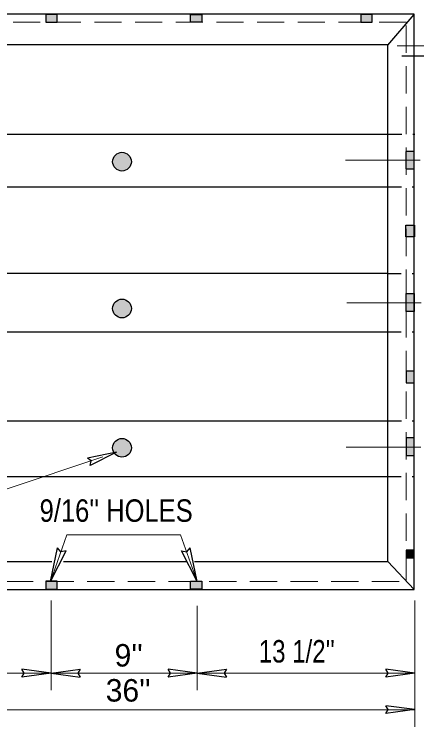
# Model space of a CAD drawing. Extents: x 139 to 512, y -134 to 135.
# Drawn here: x 272.95 to 295.67, y 36.54 to 76.75 of the extents above; entities that cross this region are included whole.
import ezdxf

# ---------------------------------------------------------------- set-up
doc = ezdxf.new("R2010")
doc.units = 0
doc.header["$LTSCALE"] = 0.51
doc.linetypes.add('MEDIUM_DASHED', pattern=[4.5, 3, -1.5])
doc.linetypes.add('SHORT_DASHED', pattern=[2.7, 1.5, -1.2])
doc.layers.add('1', color=7, linetype='Continuous', lineweight=13)

msp = doc.modelspace()

# ---------------------------------------------------------------- hatches: boundary and pattern name
at = {"layer": '1'}
for points in [[(274.7393, 76.3007), (275.3682, 76.3007), (275.3682, 76.7403), (274.7393, 76.7403)], [(283.5282, 76.3004), (282.9019, 76.3004), (282.9019, 76.7403), (283.5282, 76.7403)], [(293.1432, 76.7275), (292.5177, 76.7275), (292.5177, 76.3019), (293.1432, 76.3019)], [(279.5599, 68.4288, 1), (278.5024, 68.4288, 1)], [(295.5256, 69.0122), (295.0489, 69.0122), (295.0489, 68.0174), (295.5256, 68.0174)], [(295.5357, 64.1947), (295.0489, 64.1947), (295.0489, 64.8452), (295.5357, 64.8452)], [(295.5256, 59.9733), (295.0617, 59.9733), (295.0617, 60.9917), (295.5256, 60.9917)], [(279.5599, 60.1437, 1), (278.5024, 60.1437, 1)], [(295.5256, 56.6047), (295.0587, 56.6047), (295.0587, 55.954), (295.5256, 55.954)], [(279.5599, 52.2833, 1), (278.5024, 52.2833, 1)], [(295.5256, 52.8479), (295.0617, 52.8479), (295.0617, 51.8477), (295.5256, 51.8477)], [(295.5158, 46.5048), (295.0617, 46.5048), (295.0617, 46.0645), (295.5158, 46.0645)], [(274.7389, 44.3024), (275.3682, 44.3024), (275.3682, 44.752), (274.7389, 44.752)], [(283.5282, 44.3024), (282.8989, 44.3024), (282.8989, 44.752), (283.5282, 44.752)]]:
    msp.add_hatch(color=256, dxfattribs=at).paths.add_polyline_path(points)

# ---------------------------------------------------------------- linework, layer by layer
at = {"layer": '1', "lineweight": 25}
for p, q in [((295.4978, 76.7433), (294.0061, 75.0122)), ((294.8157, 74.3939), (297.1628, 74.3939)), ((264.5018, 69.9907), (294.0259, 69.9907)), ((264.5018, 67.0049), (294.0259, 67.0049)), ((264.5018, 62.1329), (294.0259, 62.1329)), ((264.5018, 58.8317), (294.1834, 58.8317)), ((264.5018, 53.803), (294.0259, 53.803)), ((278.7132, 52.042), (277.0921, 51.706)), ((278.7132, 52.042), (277.2428, 51.2815)), ((264.5018, 50.6594), (294.0259, 50.6594)), ((274.9984, 44.7407), (275.3866, 46.6352)), ((274.9984, 44.7407), (275.8831, 46.4605)), ((283.2687, 44.7407), (282.3841, 46.4605)), ((283.2687, 44.7407), (282.8806, 46.6352)), ((275.7259, 45.8657), (282.6946, 45.8657)), ((295.5177, 44.2904), (294.0248, 45.8657)), ((275.0292, 39.5684), (273.3889, 39.7937)), ((275.0292, 39.5684), (273.3889, 39.343)), ((275.0296, 39.5669), (276.6698, 39.7922)), ((275.0296, 39.5669), (276.6698, 39.3415)), ((283.2792, 39.5684), (281.6393, 39.7937)), ((283.2792, 39.5684), (281.6393, 39.343)), ((283.2796, 39.5669), (284.9198, 39.7922)), ((283.2796, 39.5669), (284.9198, 39.3415)), ((295.5608, 39.5684), (293.9206, 39.7937)), ((295.5608, 39.5684), (293.9206, 39.343)), ((295.5608, 37.5044), (293.9206, 37.7297)), ((295.5608, 37.5044), (293.9206, 37.279))]:
    msp.add_line(p, q, dxfattribs=at)
at = {"layer": '1'}
for p, q in [((294.5667, 74.9575), (298.0988, 74.9575)), ((291.6492, 68.5207), (295.8522, 68.5207)), ((291.7174, 60.4615), (295.9197, 60.4615)), ((291.6833, 52.3158), (295.8863, 52.3158)), ((282.3402, 47.3747), (283.2679, 44.74)), ((275.0296, 38.6043), (275.0296, 43.6589)), ((295.5608, 36.5403), (295.5608, 43.6589)), ((283.2792, 38.6043), (283.2792, 43.3582)), ((262.8421, 37.5033), (295.5608, 37.5033))]:
    msp.add_line(p, q, dxfattribs=at)
at = {"layer": '1', "linetype": 'SHORT_DASHED', "lineweight": 25}
for p, q in [((294.0604, 69.9734), (295.5526, 69.9734)), ((294.0372, 67.0094), (295.5293, 67.0094)), ((294.0259, 62.1175), (295.5177, 62.1175)), ((294.0259, 58.8287), (295.5177, 58.8287)), ((294.0372, 53.7948), (295.5293, 53.7948)), ((294.0259, 50.6594), (295.5177, 50.6594))]:
    msp.add_line(p, q, dxfattribs=at)
at = {"layer": '1', "lineweight": 25}
for points in [[(262.8529, 44.2945), (295.5177, 44.2945), (295.5177, 76.7489), (262.8529, 76.7489)], [(274.7393, 76.3007), (275.3682, 76.3007), (275.3682, 76.7403), (274.7393, 76.7403)], [(283.5282, 76.3004), (282.9019, 76.3004), (282.9019, 76.7403), (283.5282, 76.7403)], [(293.1432, 76.7275), (292.5177, 76.7275), (292.5177, 76.3019), (293.1432, 76.3019)], [(295.5256, 69.0122), (295.0489, 69.0122), (295.0489, 68.0174), (295.5256, 68.0174)], [(295.5357, 64.1947), (295.0489, 64.1947), (295.0489, 64.8452), (295.5357, 64.8452)], [(295.5256, 59.9733), (295.0617, 59.9733), (295.0617, 60.9917), (295.5256, 60.9917)], [(295.5256, 56.6047), (295.0587, 56.6047), (295.0587, 55.954), (295.5256, 55.954)], [(295.5256, 52.8479), (295.0617, 52.8479), (295.0617, 51.8477), (295.5256, 51.8477)], [(295.5158, 46.5048), (295.0617, 46.5048), (295.0617, 46.0645), (295.5158, 46.0645)], [(274.7389, 44.3024), (275.3682, 44.3024), (275.3682, 44.752), (274.7389, 44.752)], [(283.5282, 44.3024), (282.8989, 44.3024), (282.8989, 44.752), (283.5282, 44.752)]]:
    msp.add_lwpolyline(points, close=True, dxfattribs=at)
at = {"layer": '1', "linetype": 'MEDIUM_DASHED'}
msp.add_lwpolyline([(263.3029, 44.7445), (295.0677, 44.7445), (295.0677, 76.2989), (263.3029, 76.2989)], close=True, dxfattribs=at)
at = {"layer": '1', "lineweight": 25}
for points in [[(283.1161, 45.8657), (294.0259, 45.8657), (294.0259, 75.0202), (264.5018, 75.0202), (264.5018, 45.8657), (275.0749, 45.8657)], [(277.2428, 51.2815), (277.2863, 51.5388), (277.0921, 51.706)], [(275.8831, 46.4605), (275.5831, 46.4087), (275.3866, 46.6352)], [(282.3841, 46.4605), (282.6841, 46.4087), (282.8806, 46.6352)], [(273.3889, 39.343), (273.5161, 39.571), (273.3889, 39.7937)], [(276.6698, 39.7922), (276.5427, 39.5643), (276.6698, 39.3415)], [(281.6393, 39.343), (281.7661, 39.571), (281.6393, 39.7937)], [(284.9198, 39.7922), (284.7931, 39.5643), (284.9198, 39.3415)], [(293.9206, 39.343), (294.0473, 39.571), (293.9206, 39.7937)], [(293.9206, 37.279), (294.0473, 37.507), (293.9206, 37.7297)]]:
    msp.add_lwpolyline(points, dxfattribs=at)
at = {"layer": '1'}
for points in [[(202.0321, 57.4202), (224.4766, 40.7957), (245.0806, 40.7957), (277.9444, 51.7817)], [(282.3402, 47.3747), (275.9269, 47.3747), (274.9992, 44.74)], [(262.8421, 39.5673), (275.0296, 39.5673), (283.2792, 39.5673), (295.5608, 39.5673)]]:
    msp.add_lwpolyline(points, dxfattribs=at)
at = {"layer": '1', "lineweight": 25}
for centre in [(279.0311, 68.4288), (279.0311, 60.1437), (279.0311, 52.2833)]:
    msp.add_circle(centre, 0.5288, dxfattribs=at)

# ---------------------------------------------------------------- texts
at = {"layer": '1'}
for s, width, p in [("9/16'' HOLES", 0.85, (274.3821, 48.106)), ("13 1/2''", 0.8, (286.7521, 40.1653))]:
    msp.add_text(s, height=1.268, dxfattribs=dict(at, width=width)).set_placement(p)
for s, p in [("9''", (278.6153, 39.9382)), ("36''", (278.1154, 37.9612))]:
    msp.add_text(s, height=1.268, dxfattribs=at).set_placement(p)

doc.saveas('drawing.dxf')
